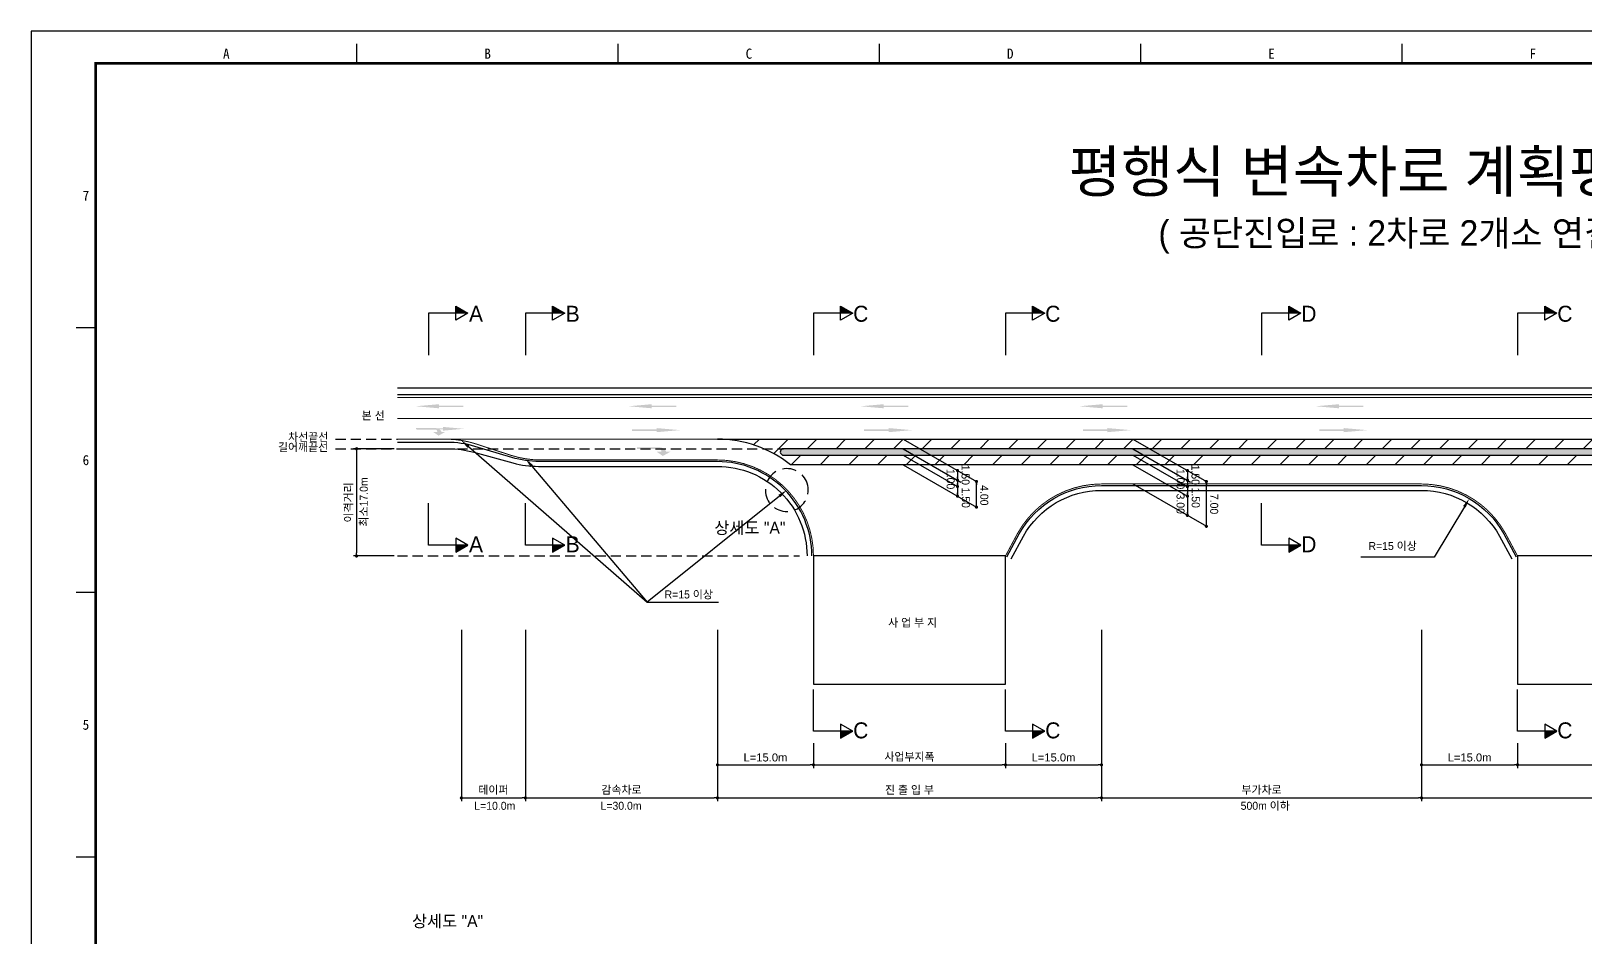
# Model space of a CAD drawing. Header units: millimetres. Extents: x 526 to 950, y 7 to 306.
# Drawn here: x 526.3 to 769.2, y 164.7 to 306.3 of the extents above; entities that cross this region are included whole.
import ezdxf
from ezdxf.enums import TextEntityAlignment as Align

# ---------------------------------------------------------------- set-up
doc = ezdxf.new("R2010")
doc.units = ezdxf.units.MM
doc.linetypes.add('HIDDEN', pattern=[9.525, 6.35, -3.175])
for name, color, linetype in [('CC-GSTR-0004', 4, 'Continuous'), ('CM-LANE-0030', 30, 'Continuous'), ('CZ-DIMT-0002', 7, 'Continuous'), ('CZ-LIN1-0007', 7, 'Continuous'), ('CZ-LIN2-0003', 3, 'Continuous'), ('CZ-LINE-0001', 7, 'Continuous'), ('CZ-TEXT-BOX0', 7, 'Continuous'), ('TITLE', 7, 'Continuous')]:
    doc.layers.add(name, color=color, linetype=linetype)
doc.styles.add('돋움', font='')
doc.styles.add('돋음체', font='')
doc.styles.get('돋움').set_extended_font_data('Dotum')
doc.styles.get('돋음체').set_extended_font_data('DotumChe')

# ---------------------------------------------------------------- blocks, each defined once
blk = doc.blocks.new('_Dot')
at = {"color": 0, "linetype": 'ByBlock', "lineweight": -2}
blk.add_line((-0.5, 0), (-1, 0), dxfattribs=at)
at = {"color": 0, "linetype": 'ByBlock', "const_width": 0.5}
blk.add_lwpolyline([(-0.25, 0, 1), (0.25, 0, 1)], format="xyb", close=True, dxfattribs=at)

msp = doc.modelspace()

# ---------------------------------------------------------------- hatches: boundary and pattern name
at = {"layer": 'CM-LANE-0030'}
h = msp.add_hatch(dxfattribs=at)
h.set_pattern_fill('ANSI31', color=256, style=0)
h.set_pattern_definition([(45, (-1930.0587, 11.736), (-2.245064, 2.245064), [])])
h.paths.add_polyline_path([(633.57, 242.56, -0.170323), (644.97, 238.56), (792.17, 238.56, -0.170323), (803.57, 242.56)])
h.paths.add_polyline_path([(793.25, 241.06, -0.750696), (793.52, 240.14, 0.001926), (793.39, 240.06), (643.74, 240.06, 0.001926), (643.62, 240.14, -0.750696), (643.89, 241.06)], flags=16)
at = {"layer": 'CZ-LIN1-0007'}
for points in [[(590.07, 248.02), (590.07, 247.81), (593.89, 247.81), (593.89, 247.59), (590.07, 247.59), (590.07, 247.38), (586.42, 247.7)], [(623.32, 248.02), (623.32, 247.81), (627.15, 247.81), (627.15, 247.59), (623.32, 247.59), (623.32, 247.38), (619.67, 247.7)], [(659.56, 248.02), (659.56, 247.81), (663.39, 247.81), (663.39, 247.59), (659.56, 247.59), (659.56, 247.38), (655.91, 247.7)], [(693.75, 248.02), (693.75, 247.81), (697.58, 247.81), (697.58, 247.59), (693.75, 247.59), (693.75, 247.38), (690.1, 247.7)], [(730.67, 248.02), (730.67, 247.81), (734.5, 247.81), (734.5, 247.59), (730.67, 247.59), (730.67, 247.38), (727.02, 247.7)], [(589.58, 244.29, -0.267976), (590.48, 243.69), (591.04, 243.69), (590.01, 243.11), (589.17, 243.68), (589.78, 243.69, 0.504994), (589.51, 244.05), (586.46, 244.07), (586.46, 244.31)], [(590.71, 244.47), (590.71, 244.27), (587.28, 244.27), (587.28, 244.08), (590.71, 244.08), (590.71, 243.89), (593.98, 244.18)], [(624.06, 244.29), (624.06, 244.07), (620.23, 244.08), (620.23, 243.86), (624.06, 243.86), (624.06, 243.65), (627.71, 243.97)], [(660.3, 244.29), (660.3, 244.07), (656.47, 244.08), (656.47, 243.86), (660.3, 243.86), (660.3, 243.65), (663.95, 243.97)], [(694.49, 244.29), (694.49, 244.07), (690.66, 244.08), (690.66, 243.86), (694.49, 243.86), (694.49, 243.65), (698.14, 243.97)], [(731.41, 244.29), (731.41, 244.07), (727.58, 244.08), (727.58, 243.86), (731.41, 243.86), (731.41, 243.65), (735.06, 243.97)], [(624.55, 241.28, -0.267976), (625.58, 240.59), (626.21, 240.59), (625.04, 239.93), (624.1, 240.58), (624.79, 240.59, 0.504994), (624.48, 241.01), (621.02, 241.02), (621.02, 241.3)]]:
    msp.add_hatch(color=256, dxfattribs=at).paths.add_polyline_path(points)
at = {"layer": 'CZ-LIN2-0003'}
h = msp.add_hatch(dxfattribs=at)
h.set_pattern_fill('CROSS', color=256, scale=0.075, style=0)
h.set_pattern_definition([(0, (-1930.05866, 11.73587), (0.47625, 0.47625), [0.238125, -0.714375]), (90, (-1929.9396, 11.6168), (-0.47625, 0.47625), [0.238125, -0.714375])])
h.paths.add_polyline_path([(793.39, 240.06, -0.001926), (793.52, 240.14, 0.750696), (793.25, 241.06), (643.89, 241.06, 0.750696), (643.62, 240.14, -0.001926), (643.74, 240.06)])
at = {"layer": 'CZ-LINE-0001'}
for points in [[(592.69, 263.33), (592.69, 262.23), (594.59, 262.23)], [(607.81, 263.33), (607.81, 262.23), (609.71, 262.23)], [(652.81, 263.33), (652.81, 262.23), (654.71, 262.23)], [(682.81, 263.33), (682.81, 262.23), (684.71, 262.23)], [(722.81, 263.33), (722.81, 262.23), (724.71, 262.23)], [(762.81, 263.33), (762.81, 262.23), (764.71, 262.23)], [(594.59, 226.01), (592.69, 226.01), (592.69, 224.91)], [(609.71, 226.01), (607.81, 226.01), (607.81, 224.91)], [(724.71, 226.01), (722.81, 226.01), (722.81, 224.91)], [(654.71, 196.94), (652.81, 196.94), (652.81, 195.84)], [(684.71, 196.94), (682.81, 196.94), (682.81, 195.84)], [(764.71, 196.94), (762.81, 196.94), (762.81, 195.84)]]:
    msp.add_hatch(color=256, dxfattribs=at).paths.add_polyline_path(points)

# ---------------------------------------------------------------- linework, layer by layer
at = {"color": 0, "linetype": 'ByBlock', "lineweight": -2}
for p, q in [((671.07, 237.4), (671.07, 237.15)), ((671.07, 236.4), (671.07, 236.65)), ((671.07, 235.9), (671.07, 235.65)), ((671.07, 235.4), (671.07, 235.65)), ((674.03, 235.7), (674.03, 235.45)), ((706.99, 237.4), (706.99, 237.15)), ((706.99, 236.4), (706.99, 236.65)), ((706.99, 235.9), (706.99, 235.65)), ((706.99, 235.4), (706.99, 235.65)), ((709.95, 235.7), (709.95, 235.45)), ((671.07, 233.9), (671.07, 234.15)), ((706.99, 233.9), (706.99, 234.15)), ((674.03, 232.2), (674.03, 232.45)), ((706.99, 230.9), (706.99, 231.15)), ((709.95, 229.2), (709.95, 229.45))]:
    msp.add_line(p, q, dxfattribs=at)
at = {"color": 0, "linetype": 'ByBlock', "const_width": 0.25}
for points in [[(671.07, 237.53, 1), (671.07, 237.78, 1)], [(671.07, 236.28, 1), (671.07, 236.03, 1)], [(671.07, 236.03, 1), (671.07, 236.28, 1)], [(674.03, 235.82, 1), (674.03, 236.07, 1)], [(706.99, 237.53, 1), (706.99, 237.78, 1)], [(706.99, 236.28, 1), (706.99, 236.03, 1)], [(706.99, 236.03, 1), (706.99, 236.28, 1)], [(709.95, 235.82, 1), (709.95, 236.07, 1)], [(671.07, 235.28, 1), (671.07, 235.03, 1)], [(671.07, 233.78, 1), (671.07, 233.53, 1)], [(706.99, 235.28, 1), (706.99, 235.03, 1)], [(706.99, 233.78, 1), (706.99, 233.53, 1)], [(674.03, 232.07, 1), (674.03, 231.82, 1)], [(706.99, 230.78, 1), (706.99, 230.53, 1)], [(709.95, 229.07, 1), (709.95, 228.82, 1)]]:
    msp.add_lwpolyline(points, format="xyb", close=True, dxfattribs=at)
at = {"layer": 'CC-GSTR-0004'}
for points in [[(583.57, 250.56), (898.57, 250.56)], [(583.57, 249.56), (898.57, 249.56)]]:
    msp.add_lwpolyline(points, dxfattribs=at)
for points in [[(648.32, 224.31, 0.414214), (633.57, 239.06), (605.77, 239.06), (605.77, 239.06, -0.072993), (601.46, 239.69), (601.46, 239.69), (595.68, 241.43), (595.68, 241.43, 0.072993), (591.37, 242.06), (591.37, 242.06), (583.57, 242.06)], [(583.57, 241.06), (591.54, 241.06, -0.067192), (595.52, 240.52), (601.62, 238.85, 0.067192), (605.59, 238.31), (633.57, 238.31, -0.414214), (647.57, 224.31)], [(678.79, 224.19), (680.7, 227.77, -0.271285), (693.57, 235.31), (743.57, 235.31, -0.271285), (756.43, 227.77), (758.35, 224.19)], [(679.45, 223.84), (681.36, 227.41, -0.27114), (693.57, 234.56), (743.57, 234.56, -0.27114), (755.77, 227.41), (757.69, 223.84)]]:
    msp.add_lwpolyline(points, format="xyb", dxfattribs=at)
at = {"layer": 'CM-LANE-0030'}
for p, q in [((633.57, 242.56), (803.57, 242.56)), ((792.17, 238.56), (644.97, 238.56))]:
    msp.add_line(p, q, dxfattribs=at)
at = {"layer": 'CM-LANE-0030', "const_width": 0.15}
msp.add_lwpolyline([(583.57, 245.81), (898.57, 245.81)], dxfattribs=at)
at = {"layer": 'CM-LANE-0030'}
msp.add_arc((633.57, 224.31), 18.25, 51.3359, 90, dxfattribs=at)
at = {"layer": 'CZ-LIN1-0007', "const_width": 0.15}
for points in [[(583.57, 249.06), (898.57, 249.06)], [(612.38, 242.56), (633.57, 242.56)]]:
    msp.add_lwpolyline(points, dxfattribs=at)
for points in [[(583.57, 242.56), (591.19, 242.56), (591.19, 242.56, -0.07872), (595.83, 241.82), (595.83, 241.82), (601.31, 240.04, 0.07872), (605.94, 239.31), (633.57, 239.31, -0.414214), (648.57, 224.31)], [(678.57, 224.31), (680.48, 227.89, -0.27133), (693.57, 235.56), (743.57, 235.56, -0.27133), (756.65, 227.89), (758.57, 224.31)]]:
    msp.add_lwpolyline(points, format="xyb", dxfattribs=at)
at = {"layer": 'CZ-LIN1-0007', "linetype": 'HIDDEN', "const_width": 0.15}
msp.add_lwpolyline([(591.19, 242.56), (612.38, 242.56)], dxfattribs=at)
at = {"layer": 'CZ-LIN2-0003'}
msp.add_lwpolyline([(643.74, 240.06), (793.39, 240.06, -0.001926), (793.52, 240.14, 0.750696), (793.25, 241.06), (643.89, 241.06, 0.750696), (643.62, 240.14, -0.001926)], format="xyb", close=True, dxfattribs=at)
for points in [[(678.57, 224.31), (648.57, 224.31), (648.57, 204.31), (678.57, 204.31)], [(788.57, 224.31), (758.57, 224.31), (758.57, 204.31), (788.57, 204.31)]]:
    msp.add_lwpolyline(points, close=True, dxfattribs=at)
at = {"layer": 'CZ-LINE-0001'}
for p, q in [((592.69, 261.13), (592.69, 263.33)), ((592.69, 263.33), (594.59, 262.23)), ((607.81, 261.13), (607.81, 263.33)), ((607.81, 263.33), (609.71, 262.23)), ((652.81, 261.13), (652.81, 263.33)), ((652.81, 263.33), (654.71, 262.23)), ((682.81, 261.13), (682.81, 263.33)), ((682.81, 263.33), (684.71, 262.23)), ((722.81, 261.13), (722.81, 263.33)), ((722.81, 263.33), (724.71, 262.23)), ((762.81, 261.13), (762.81, 263.33)), ((762.81, 263.33), (764.71, 262.23)), ((594.59, 262.23), (588.45, 262.23)), ((588.45, 262.23), (588.45, 255.69)), ((594.59, 262.23), (592.69, 261.13)), ((609.71, 262.23), (603.57, 262.23)), ((603.57, 262.23), (603.57, 255.69)), ((609.71, 262.23), (607.81, 261.13)), ((654.71, 262.23), (648.57, 262.23)), ((648.57, 262.23), (648.57, 255.69)), ((654.71, 262.23), (652.81, 261.13)), ((684.71, 262.23), (678.57, 262.23)), ((678.57, 262.23), (678.57, 255.69)), ((684.71, 262.23), (682.81, 261.13)), ((724.71, 262.23), (718.57, 262.23)), ((718.57, 262.23), (718.57, 255.69)), ((724.71, 262.23), (722.81, 261.13)), ((764.71, 262.23), (758.57, 262.23)), ((758.57, 262.23), (758.57, 255.69)), ((764.71, 262.23), (762.81, 261.13)), ((583.07, 241.06), (576.69, 241.06)), ((577.19, 240.56), (577.19, 224.81)), ((662.57, 242.56), (674.03, 235.95)), ((662.57, 241.06), (671.57, 235.86)), ((698.49, 242.56), (709.95, 235.95)), ((698.49, 241.06), (707.49, 235.86)), ((662.57, 240.06), (671.07, 235.15)), ((662.57, 238.56), (674.03, 231.95)), ((698.49, 240.06), (706.99, 235.15)), ((698.49, 238.56), (706.99, 233.65)), ((671.07, 237.15), (671.07, 233.65)), ((674.03, 231.95), (674.03, 235.95)), ((706.99, 237.15), (706.99, 230.65)), ((709.95, 228.95), (709.95, 235.95)), ((698.49, 235.56), (709.95, 228.95)), ((588.45, 226.01), (588.45, 232.55)), ((603.57, 226.01), (603.57, 232.55)), ((718.57, 226.01), (718.57, 232.55)), ((594.59, 226.01), (588.45, 226.01)), ((594.59, 226.01), (592.69, 227.11)), ((592.69, 227.11), (592.69, 224.91)), ((592.69, 224.91), (594.59, 226.01)), ((609.71, 226.01), (603.57, 226.01)), ((609.71, 226.01), (607.81, 227.11)), ((607.81, 227.11), (607.81, 224.91)), ((607.81, 224.91), (609.71, 226.01)), ((724.71, 226.01), (718.57, 226.01)), ((724.71, 226.01), (722.81, 227.11)), ((722.81, 227.11), (722.81, 224.91)), ((722.81, 224.91), (724.71, 226.01)), ((583.07, 224.31), (576.69, 224.31)), ((622.59, 217.09), (633.72, 217.09)), ((593.57, 212.79), (593.57, 186.02)), ((603.57, 212.79), (603.57, 186.02)), ((603.57, 212.79), (603.57, 186.02)), ((633.57, 212.79), (633.57, 186.02)), ((693.57, 212.79), (693.57, 186.02)), ((743.57, 212.79), (743.57, 186.02)), ((648.57, 196.94), (648.57, 203.48)), ((678.57, 196.94), (678.57, 203.48)), ((758.57, 196.94), (758.57, 203.48)), ((654.71, 196.94), (648.57, 196.94)), ((654.71, 196.94), (652.81, 198.04)), ((652.81, 198.04), (652.81, 195.84)), ((652.81, 195.84), (654.71, 196.94)), ((684.71, 196.94), (678.57, 196.94)), ((684.71, 196.94), (682.81, 198.04)), ((682.81, 198.04), (682.81, 195.84)), ((682.81, 195.84), (684.71, 196.94)), ((764.71, 196.94), (758.57, 196.94)), ((764.71, 196.94), (762.81, 198.04)), ((762.81, 198.04), (762.81, 195.84)), ((762.81, 195.84), (764.71, 196.94)), ((633.57, 195.07), (633.57, 186.02)), ((633.57, 195.07), (633.57, 191.19)), ((648.57, 195.07), (648.57, 191.19)), ((648.57, 195.07), (648.57, 191.19)), ((678.57, 195.07), (678.57, 191.19)), ((678.57, 195.07), (678.57, 191.19)), ((693.57, 195.07), (693.57, 186.02)), ((693.57, 195.07), (693.57, 191.19)), ((743.57, 195.07), (743.57, 186.02)), ((743.57, 195.07), (743.57, 191.19)), ((758.57, 195.07), (758.57, 191.19)), ((758.57, 195.07), (758.57, 191.19)), ((634.07, 191.69), (648.07, 191.69)), ((649.07, 191.69), (678.07, 191.69)), ((679.07, 191.69), (693.07, 191.69)), ((744.07, 191.69), (758.07, 191.69)), ((759.07, 191.69), (788.07, 191.69)), ((594.07, 186.52), (603.07, 186.52)), ((604.07, 186.52), (633.07, 186.52)), ((634.07, 186.52), (693.07, 186.52)), ((694.07, 186.52), (743.07, 186.52)), ((744.07, 186.52), (803.07, 186.52))]:
    msp.add_line(p, q, dxfattribs=at)
at = {"layer": 'CZ-LINE-0001', "linetype": 'HIDDEN', "ltscale": 0.25}
for p, q in [((573.91, 242.56), (583.57, 242.56)), ((573.91, 241.06), (643.89, 241.06)), ((583.57, 224.31), (646.4, 224.31))]:
    msp.add_line(p, q, dxfattribs=at)
at = {"layer": 'CZ-LINE-0001', "linetype": 'HIDDEN', "ltscale": 0.35}
msp.add_line((647.74, 235), (647.74, 235), dxfattribs=at)
at = {"layer": 'CZ-LINE-0001'}
for points in [[(594.67, 241.39), (622.59, 217.09)], [(604.57, 238.35), (622.59, 217.09)], [(643.24, 233.67), (622.59, 217.09)], [(750.26, 231.99), (745.55, 224.1), (734.07, 224.1)]]:
    msp.add_lwpolyline(points, dxfattribs=at)
at = {"layer": 'CZ-LINE-0001', "linetype": 'HIDDEN', "ltscale": 0.35}
msp.add_arc((644.41, 234.61), 3.35, 6.7667, 6.749, dxfattribs=at)
at = {"layer": 'CZ-LINE-0001'}
for points in [[(594.51, 241.2), (593.54, 242.37), (594.83, 241.58)], [(604.38, 238.19), (603.6, 239.49), (604.76, 238.51)], [(643.09, 233.86), (644.41, 234.61), (643.4, 233.48)], [(750.05, 232.12), (751.03, 233.28), (750.47, 231.87)]]:
    msp.add_solid(points, dxfattribs=at)
at = {"layer": 'TITLE', "color": 7, "linetype": 'Continuous'}
for p, q in [((577.25, 301.26), (577.25, 304.29)), ((618.07, 301.26), (618.07, 304.29)), ((658.9, 301.26), (658.9, 304.29)), ((699.72, 301.26), (699.72, 304.29)), ((740.55, 301.26), (740.55, 304.29)), ((536.43, 259.93), (533.4, 259.93)), ((536.43, 218.61), (533.4, 218.61)), ((536.43, 177.28), (533.4, 177.28))]:
    msp.add_line(p, q, dxfattribs=at)
at = {"layer": 'TITLE'}
msp.add_lwpolyline([(526.35, 6.93), (949.71, 6.93), (949.71, 306.3), (526.35, 306.3)], close=True, dxfattribs=at)
at = {"layer": 'TITLE', "linetype": 'Continuous', "const_width": 0.403}
msp.add_lwpolyline([(536.43, 11.96), (536.43, 301.26), (944.67, 301.26), (944.67, 11.96)], close=True, dxfattribs=at)

# ---------------------------------------------------------------- block references
at = {"layer": 'CZ-LINE-0001', "xscale": 0.5, "yscale": 0.5, "zscale": 0.5}
for p, rotation in [((577.19, 241.06), 90), ((577.19, 224.31), 270), ((633.57, 191.69), 180), ((648.57, 191.69), 180), ((678.57, 191.69), 180), ((743.57, 191.69), 180), ((758.57, 191.69), 180), ((593.57, 186.52), 180), ((603.57, 186.52), 180), ((633.57, 186.52), 180), ((693.57, 186.52), 180), ((743.57, 186.52), 180)]:
    msp.add_blockref('_Dot', p, dxfattribs=dict(at, rotation=rotation))
for p in [(648.57, 191.69), (678.57, 191.69), (693.57, 191.69), (758.57, 191.69), (603.57, 186.52), (633.57, 186.52), (693.57, 186.52), (743.57, 186.52)]:
    msp.add_blockref('_Dot', p, dxfattribs=at)

# ---------------------------------------------------------------- texts
at = {"layer": 'CZ-DIMT-0002', "style": '돋움'}
for s, height, p in [('A', 2.5, (595.85, 262.15)), ('B', 2.5, (610.96, 262.15)), ('C', 2.5, (655.96, 262.15)), ('C', 2.5, (685.96, 262.15)), ('D', 2.5, (725.96, 262.15)), ('C', 2.5, (765.96, 262.15)), ('본 선', 1.25, (579.79, 246.25)), ('차선끝선', 1.25, (569.64, 242.89)), ('길어깨끝선', 1.25, (568.84, 241.3)), ('상세도 "A"', 1.875, (638.64, 228.71)), ('A', 2.5, (595.85, 226.14)), ('B', 2.5, (610.96, 226.14)), ('D', 2.5, (725.96, 226.14)), ('R=15 이상', 1.25, (739.05, 225.87)), ('R=15 이상', 1.25, (629.09, 218.3)), ('사 업 부 지', 1.25, (664.06, 213.9)), ('C', 2.5, (655.96, 197.07)), ('C', 2.5, (685.96, 197.07)), ('C', 2.5, (765.96, 197.07)), ('L=10.0m', 1.25, (598.79, 185.29)), ('L=30.0m', 1.25, (618.51, 185.29)), ('500m 이하', 1.25, (719.15, 185.29))]:
    msp.add_text(s, height=height, dxfattribs=at).set_placement(p, align=Align.MIDDLE_CENTER)
msp.add_text('최소17.0m', height=1.25, rotation=90, dxfattribs=at).set_placement((578.94, 228.91))
at = {"layer": 'CZ-DIMT-0002', "char_height": 1.25, "attachment_point": 5, "rotation": 270, "style": '돋움'}
for s, insert in [('1.50', (672.32, 236.99)), ('1.50', (708.24, 236.99)), ('1.00', (669.99, 236.32)), ('1.00', (705.91, 236.32)), ('1.50', (672.36, 233.41)), ('4.00', (675.25, 233.79)), ('3.00', (705.91, 232.47)), ('1.50', (708.28, 233.41)), ('7.00', (711.17, 232.42))]:
    msp.add_mtext(s, dxfattribs=dict(at, insert=insert))
at = {"layer": 'CZ-LINE-0001', "insert": (575.99, 232.68), "char_height": 1.25, "attachment_point": 5, "rotation": 90, "style": '돋움'}
msp.add_mtext('\\A1;이격거리', dxfattribs=at)
at = {"layer": 'CZ-LINE-0001', "char_height": 1.25, "attachment_point": 5, "style": '돋움'}
for s, insert in [('\\A1;{\\fArial|b0|i0|c0|p32;L=15.0m}', (641.07, 192.83)), ('\\A1;사업부지폭', (663.57, 192.88)), ('\\A1;{\\fArial|b0|i0|c0|p32;L=15.0m}', (686.07, 192.83)), ('\\A1;{\\fArial|b0|i0|c0|p32;L=15.0m}', (751.07, 192.83)), ('\\A1;테이퍼', (598.57, 187.71)), ('\\A1;감속차로', (618.57, 187.71)), ('\\A1;진 출 입 부', (663.57, 187.71)), ('\\A1;부가차로', (718.57, 187.71))]:
    msp.add_mtext(s, dxfattribs=dict(at, insert=insert))
at = {"layer": 'CZ-TEXT-BOX0', "style": '돋움'}
msp.add_text('상세도 "A"', height=1.875, dxfattribs=at).set_placement((591.41, 167.28), align=Align.MIDDLE_CENTER)
at = {"layer": 'TITLE', "color": 3, "linetype": 'Continuous', "style": '돋음체'}
for s, p in [('A', (556.84, 302.78)), ('B', (597.66, 302.78)), ('C', (638.49, 302.78)), ('D', (679.31, 302.78)), ('E', (720.14, 302.78)), ('F', (760.96, 302.78)), ('7', (534.91, 280.6)), ('6', (534.91, 239.28)), ('5', (534.91, 197.95))]:
    msp.add_text(s, height=1.59, dxfattribs=at).set_placement(p, align=Align.MIDDLE)
at = {"layer": 'TITLE', "style": '돋움'}
for s, height, p in [('평행식 변속차로 계획평면도', 6.5, (739.76, 284.39)), ('( 공단진입로 : 2차로 2개소 연결 )', 4, (739.81, 274.76))]:
    msp.add_text(s, height=height, dxfattribs=at).set_placement(p, align=Align.MIDDLE_CENTER)

doc.saveas('drawing.dxf')
